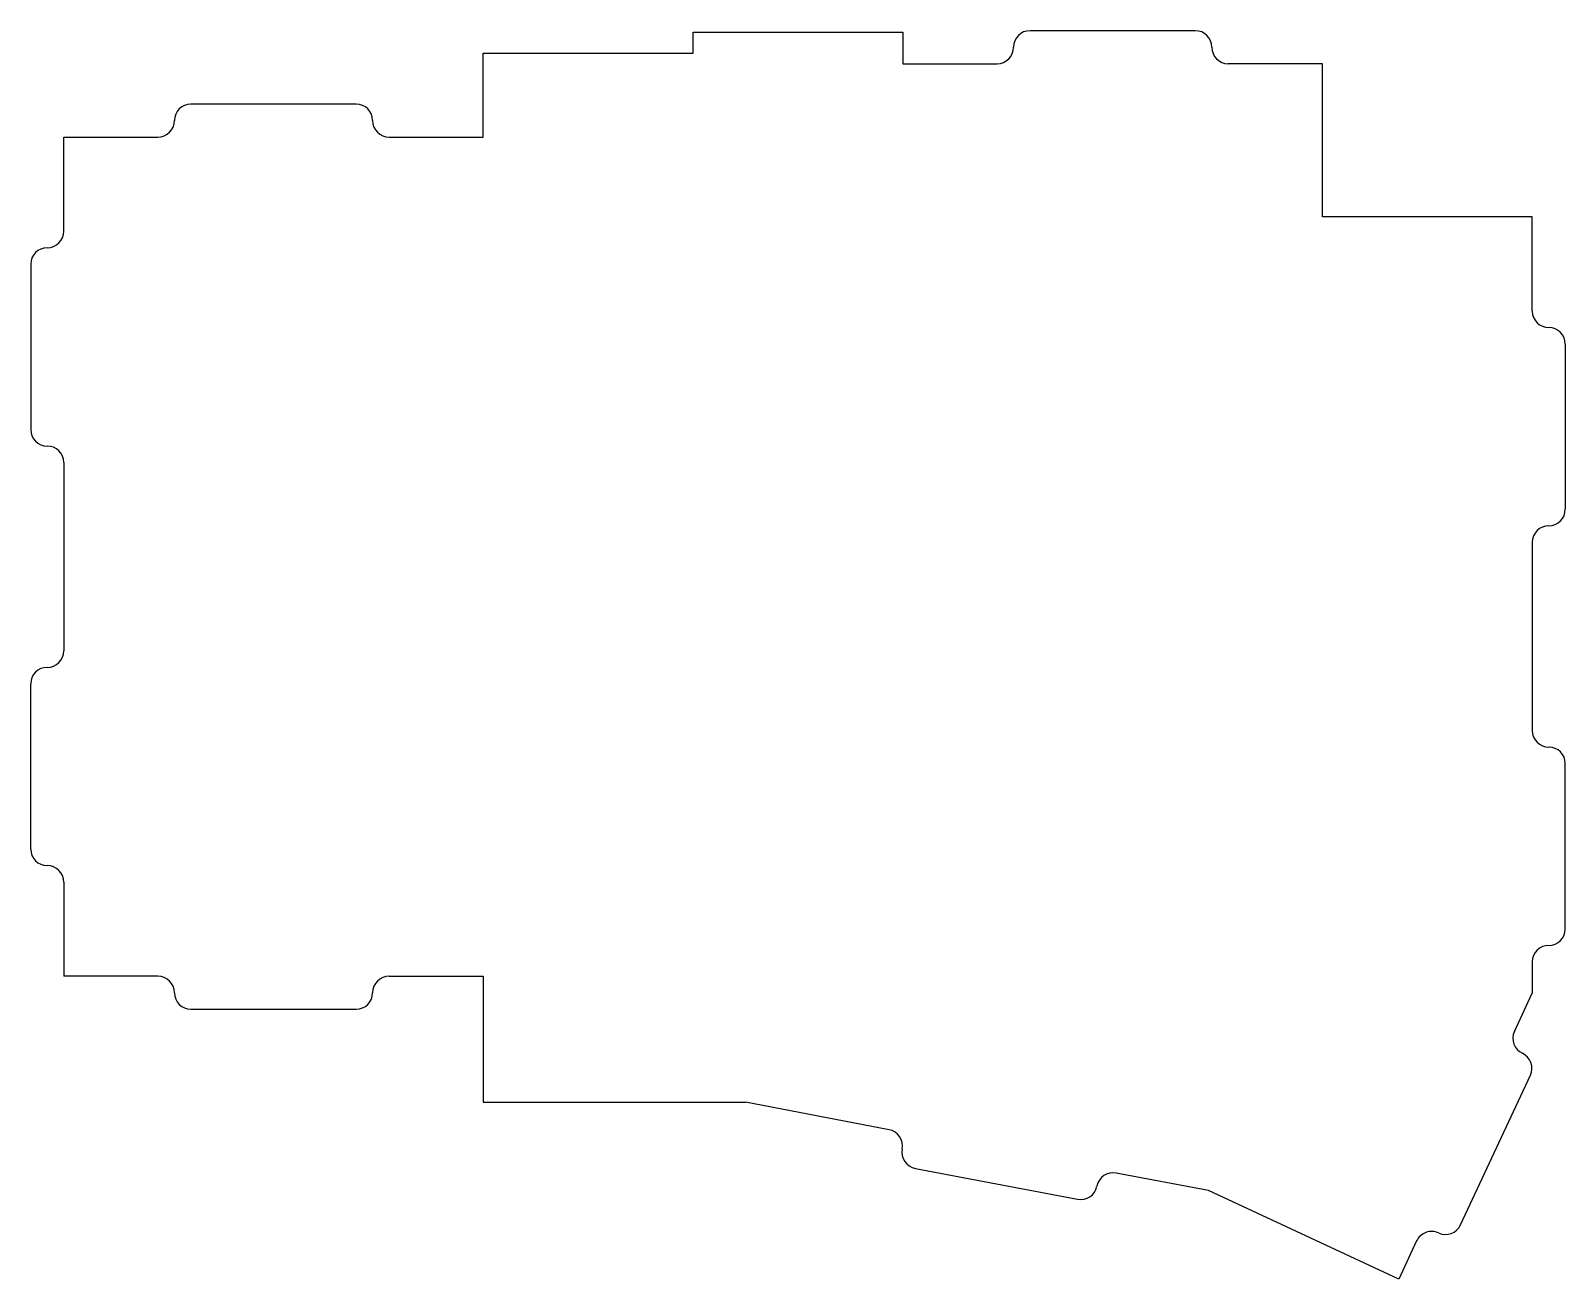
# Model space of a CAD drawing. Extents: x 53 to 193, y -132 to -19.
import ezdxf

# ---------------------------------------------------------------- set-up
doc = ezdxf.new("R2010")
doc.units = 0
doc.layers.add('BLACK', color=7, linetype='CONTINUOUS')

msp = doc.modelspace()

# ---------------------------------------------------------------- linework, layer by layer
at = {"layer": 'BLACK', "linetype": 'CONTINUOUS'}
for p, q in [((113.395, -20.955), (113.395, -19.05)), ((113.395, -19.05), (132.445, -19.05)), ((132.445, -19.05), (132.445, -21.9075)), ((158.995, -18.9075), (143.995, -18.9075)), ((94.345, -28.575), (94.345, -20.955)), ((94.345, -20.955), (113.395, -20.955)), ((132.445, -21.9075), (140.995, -21.9075)), ((170.545, -21.9075), (161.995, -21.9075)), ((170.545, -35.822573), (170.545, -21.9075)), ((82.795, -25.575), (67.795, -25.575)), ((56.245, -28.575), (64.795, -28.575)), ((56.245, -37.125), (56.245, -28.575)), ((85.795, -28.575), (94.345, -28.575)), ((189.595, -35.822573), (170.545, -35.822573)), ((189.595, -44.372573), (189.595, -35.822573)), ((53.245, -40.125), (53.245, -55.125)), ((192.595, -47.372573), (192.595, -62.372573)), ((56.245, -58.125), (56.245, -75.225)), ((189.595, -65.372573), (189.595, -82.472573)), ((53.245, -93.225), (53.245, -78.225)), ((192.595, -100.472573), (192.595, -85.472573)), ((56.245, -96.225), (56.245, -104.775)), ((189.595, -103.472573), (189.595, -106.302573)), ((64.795, -104.775), (56.245, -104.775)), ((85.795, -104.775), (94.345, -104.775)), ((94.345, -104.775), (94.345, -116.205)), ((187.969953, -109.785925), (189.595, -106.302573)), ((67.795, -107.775), (82.795, -107.775)), ((183.081747, -127.36732), (189.421022, -113.772702)), ((94.345, -116.205), (118.1575, -116.205)), ((131.190984, -118.715069), (118.1575, -116.205)), ((133.575702, -122.224075), (148.31001, -125.034795)), ((160.20476, -124.250861), (151.819016, -122.650077)), ((177.469923, -132.301738), (160.20476, -124.250861)), ((179.094969, -128.818388), (177.469923, -132.301738))]:
    msp.add_line(p, q, dxfattribs=at)
at = {"layer": 'BLACK'}
for centre, radius, start, end in [((143.995, -20.4075), 1.5, 90, 180), ((158.995, -20.4075), 1.5, 0, 90), ((140.995, -20.4075), 1.5, -90, 0), ((161.995, -20.4075), 1.5, -180, -90), ((67.795, -27.075), 1.5, 90, 180), ((82.795, -27.075), 1.5, 0, 90), ((64.795, -27.075), 1.5, -90, 0), ((85.795, -27.075), 1.5, -180, -90), ((54.745, -37.125), 1.5, -90, 0), ((54.745, -40.125), 1.5, 90, 180), ((191.095, -44.372573), 1.5, -180, -90), ((191.095, -47.372573), 1.5, 0, 90), ((54.745, -55.125), 1.5, -180, -90), ((54.745, -58.125), 1.5, 0, 90), ((191.095, -62.372573), 1.5, -90, 0), ((191.095, -65.372573), 1.5, 90, 180), ((54.745, -75.225), 1.5, -90, 0), ((54.745, -78.225), 1.5, 90, 180), ((191.095, -82.472573), 1.5, -180, -90), ((191.095, -85.472573), 1.5, 0, 90), ((54.745, -93.225), 1.5, -180, -90), ((54.745, -96.225), 1.5, 0, 90), ((191.095, -100.472573), 1.5, -90, 0), ((191.095, -103.472573), 1.5, 90, 180), ((64.795, -106.275), 1.5, 0, 90), ((85.795, -106.275), 1.5, 90, 180), ((67.795, -106.275), 1.5, -180, -90), ((82.795, -106.275), 1.5, -90, 0), ((189.329415, -110.419852), 1.500001, -204.99998125, -115.00001587), ((188.061558, -113.138776), 1.500001, -24.99991435, 64.99994951), ((130.909911, -120.188501), 1.500001, -10.79995549, 79.19996947), ((133.856774, -120.750644), 1.5, -190.80000017, -100.80000017), ((151.537944, -124.123508), 1.5, 79.19999983, 169.19999983), ((148.591082, -123.561364), 1.5, -100.80000017, -10.80000017), ((180.454431, -129.452316), 1.500001, 64.99996799, 154.99998413), ((181.722285, -126.733391), 1.500001, -114.99991435, -25.00005049)]:
    msp.add_arc(centre, radius, start, end, dxfattribs=at)

doc.saveas('drawing.dxf')
